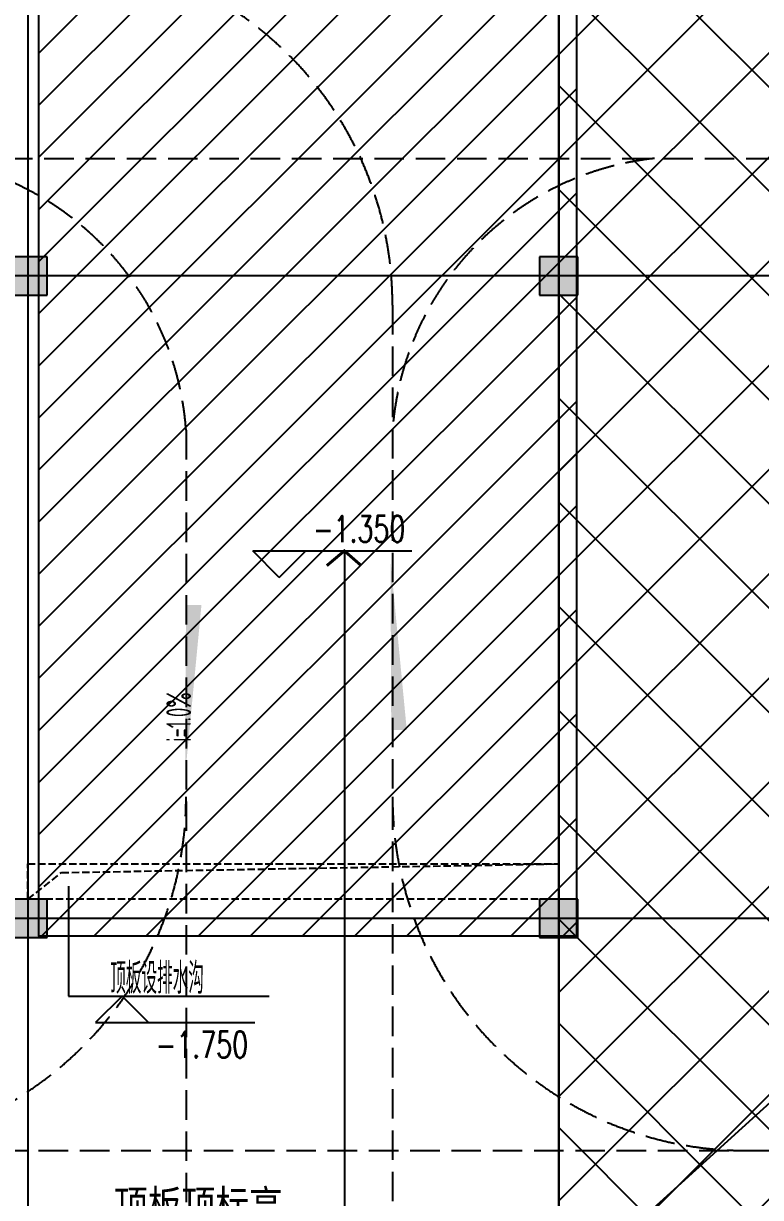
# Model space of a CAD drawing. Extents: x 1596194 to 1987057, y -212608 to 63160.
# Drawn here: x 1768955 to 1781451, y 1975 to 21891 of the extents above; entities that cross this region are included whole.
import ezdxf

# ---------------------------------------------------------------- set-up
doc = ezdxf.new("R2010")
doc.units = 0
doc.header["$LTSCALE"] = 100
doc.header["$MEASUREMENT"] = 0
doc.linetypes.add('DASH', pattern=[0.35, 0.25, -0.1])
doc.linetypes.add('DASH_200', pattern=[0.7, 0.5, -0.2])
doc.layers.get('0').update_dxf_attribs({"linetype": 'CONTINUOUS'})
for name, color, linetype in [('1', 8, 'CONTINUOUS'), ('_走道示意', 8, 'CONTINUOUS'), ('COLUMN', 1, 'CONTINUOUS'), ('DOTE', 251, 'CONTINUOUS'), ('PUB_DIM', 3, 'CONTINUOUS'), ('PUB_TEXT', 30, 'CONTINUOUS'), ('SOLID_HATCH', 40, 'CONTINUOUS'), ('WINDOW', 4, 'CONTINUOUS')]:
    doc.layers.add(name, color=color, linetype=linetype)
doc.styles.add('_TCH_DIM', font='SIMPLEX', dxfattribs={"bigfont": 'GBCBIG'})
doc.styles.add('DIM_FONT', font='SYSZ.shx', dxfattribs={"width": 0.7, "bigfont": 'SYFS.shx'})
doc.styles.get("Standard").update_dxf_attribs({"font": 'SimSun.ttf', "width": 0.8})

# ---------------------------------------------------------------- blocks, each defined once
blk = doc.blocks.new('_fzh')
for p, q in [((-0.5, 0.5), (-0.5, -0.5)), ((0.5, 0.5), (-0.5, 0.5)), ((0.5, -0.5), (0.5, 0.5)), ((-0.5, -0.5), (0.5, -0.5))]:
    blk.add_line(p, q)
at = {"layer": 'SOLID_HATCH'}
blk.add_solid([(0.5, 0.5), (0.5, -0.5), (-0.5, 0.5), (-0.5, -0.5)], dxfattribs=at)
blk = doc.blocks.new('A$C2D8B7957')
at = {"linetype": 'Continuous'}
h = blk.add_hatch(color=256, dxfattribs=at)
h.paths.add_polyline_path([(2869, 0), (1150, 165), (1412, 269), (2870, 263)])
h.paths.add_polyline_path([(1412, 269), (1150, 165), (0, 275)])

msp = doc.modelspace()

# ---------------------------------------------------------------- hatches: boundary and pattern name
at = {"layer": '1', "ltscale": 10}
h = msp.add_hatch(dxfattribs=at)
h.set_pattern_fill('ANSI31', color=256, scale=5000, style=0)
h.set_pattern_definition([(45, (8232.57, -1879.3), (-441.94174, 441.94174), [])])
h.paths.add_polyline_path([(1769216.146, 31724.117), (1778330.206, 31724.117), (1778330.206, 6410.131), (1769216.146, 6410.131)])
at = {"layer": '1'}
h = msp.add_hatch(dxfattribs=at)
h.set_pattern_fill('ANSI37', color=256, scale=10000, style=0)
h.set_pattern_definition([(45, (8232.6, -1879.3), (-883.8835, 883.8835), []), (135, (8232.6, -1879.3), (-883.8835, -883.8835), [])])
h.paths.add_polyline_path([(1778030.206, 31724.117), (1792730.206, 31710.131), (1792730.206, -26014.869), (1778030.206, -26014.869)])

# ---------------------------------------------------------------- linework, layer by layer
at = {"layer": '1', "ltscale": 10}
msp.add_lwpolyline([(1769216.146, 31724.117), (1778330.206, 31724.117), (1778330.206, 6410.131), (1769216.146, 6410.131)], close=True, dxfattribs=at)
at = {"layer": '1'}
msp.add_lwpolyline([(1778030.206, 31724.117), (1792730.206, 31710.131), (1792730.206, -26014.869), (1778030.206, -26014.869), (1778030.206, 31724.117)], close=True, dxfattribs=at)
at = {"layer": '_走道示意', "linetype": 'DASH_200', "ltscale": 10}
for p, q in [((1745506, 19605.381), (1792505.134, 19600.992)), ((1775211.561, 17113.134), (1775211.561, -15900.933)), ((1771711.561, 14994.512), (1771711.561, -12400.933)), ((1765711.561, 2770.904), (1785457.435, 2770.904))]:
    msp.add_line(p, q, dxfattribs=at)
for centre, radius, start, end in [((1769211.561, 17113.134), 6000, 360, 90), ((1766726.104, 14633.089), 4998.541, 4.1464293, 85.0694718), ((1780197.019, 14633.089), 4998.541, 96.221369, 175.8535707), ((1765711.561, 8770.904), 6000, 270, 0), ((1781211.561, 8770.904), 6000, 180, 270)]:
    msp.add_arc(centre, radius, start, end, dxfattribs=at)
at = {"layer": 'DOTE'}
for p, q in [((1769030.206, 50334.236), (1769030.206, -36126.938)), ((1778030.206, 50334.236), (1778030.206, -36126.938)), ((1799629.617, 17610.131), (1638383.856, 17610.131)), ((1799629.617, 6710.131), (1638383.856, 6710.131))]:
    msp.add_line(p, q, dxfattribs=at)
at = {"layer": 'PUB_DIM'}
for p, q in [((1773291.074, 12494.984), (1772841.074, 12944.984)), ((1772841.074, 12944.984), (1775541.074, 12944.984)), ((1773291.074, 12494.984), (1773741.074, 12944.984)), ((1769718.591, 7258.566), (1769718.591, 5392.528)), ((1769718.591, 5392.528), (1773118.295, 5392.528)), ((1770626.772, 5392.528), (1770176.772, 4942.528)), ((1770626.772, 5392.528), (1771076.772, 4942.528)), ((1770176.772, 4942.528), (1772876.772, 4942.528))]:
    msp.add_line(p, q, dxfattribs=at)
msp.add_lwpolyline([(1772006.298, 6710.131, 0, 0, 0), (1772006.298, 13584.132, 120, 0, 0), (1772006.298, 14034.132, 0, 0, 0)], format="xyseb", dxfattribs=at)
at = {"layer": 'PUB_DIM', "linetype": 'DASH', "ltscale": 5}
msp.add_lwpolyline([(1769030.206, 7035.131), (1769601.153, 7487.082), (1778030.206, 7635.131)], dxfattribs=at)
at = {"layer": 'PUB_TEXT', "color": 6}
for p, q in [((1774395.375, 12944.984), (1774395.375, 1376.883)), ((1786906.492, 8395.351), (1779177.053, 1376.883))]:
    msp.add_line(p, q, dxfattribs=at)
at = {"layer": 'PUB_TEXT', "color": 6, "const_width": 50}
msp.add_lwpolyline([(1774097.346, 12693.184), (1774395.375, 12944.984), (1774671.769, 12702.827)], dxfattribs=at)
at = {"layer": 'WINDOW', "linetype": 'DASH', "ltscale": 5}
msp.add_lwpolyline([(1769030.206, 7635.131), (1778030.206, 7635.131), (1778030.206, 7035.131), (1769030.206, 7035.131)], close=True, dxfattribs=at)

# ---------------------------------------------------------------- block references
at = {"layer": '_走道示意', "linetype": 'DASH_200', "ltscale": 10, "xscale": -1, "rotation": 90}
msp.add_blockref('A$C2D8B7957', (1775453.015, 12777.5), dxfattribs=at)
at = {"layer": '_走道示意', "linetype": 'DASH_200', "ltscale": 10, "rotation": 90}
msp.add_blockref('A$C2D8B7957', (1771972.322, 9155.694), dxfattribs=at)
at = {"layer": 'COLUMN', "xscale": 650, "yscale": 650, "zscale": 650}
for p in [(1769030.206, 17610.131), (1778030.206, 17610.131), (1769030.206, 6710.131), (1778030.206, 6710.131)]:
    msp.add_blockref('_fzh', p, dxfattribs=at)

# ---------------------------------------------------------------- texts
at = {"layer": 'PUB_TEXT'}
for s, height, style, width, p in [('-1.350', 446.25, '_TCH_DIM', 0.705882, (1773861.074, 13094.984)), ('顶板设排水沟', 525, 'DIM_FONT', 0.7, (1770425.735, 5431.112)), ('-1.750', 446.25, '_TCH_DIM', 0.705882, (1771196.772, 4346.278))]:
    msp.add_text(s, height=height, dxfattribs=dict(at, style=style, width=width)).set_placement(p)
at = {"layer": 'PUB_TEXT', "style": 'DIM_FONT', "width": 0.65625}
msp.add_text('i=1.0%', height=420, rotation=90, dxfattribs=at).set_placement((1771796.298, 9702.757))
at = {"layer": 'PUB_TEXT', "width": 0.8}
msp.add_text('顶板顶标高', height=525, dxfattribs=at).set_placement((1770487.901, 1574.254))

doc.saveas('drawing.dxf')
